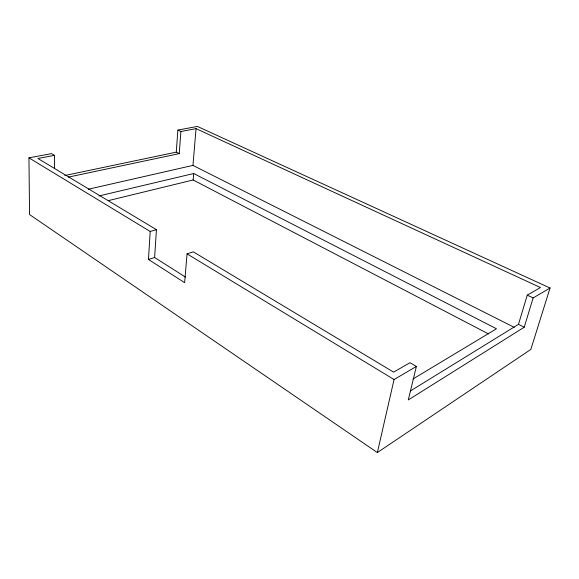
<?xml version="1.0" encoding="UTF-8"?>
<svg xmlns="http://www.w3.org/2000/svg" width="579" height="579" viewBox="0 0 579 579"><rect width="100%" height="100%" fill="white"/><g stroke="black" fill="none" stroke-linecap="round" stroke-linejoin="round"><path stroke-width="0.87" d="M54.426 168.598L54.484 155.353L51.553 153.645L28.95 157.857L29.558 214.548L377.349 452.568L530.842 349.412L550.05 288.016L197.396 126.432L177.883 130.072L176.255 152.147L179.222 153.623L180.901 131.498L177.883 130.072M550.05 288.016L533.143 297.939L524.234 327.215L408.296 399.93L416.381 366.442L409.983 362.715L393.619 372.138L193.35 251.851L187.068 253.863L184.621 282.646L148.463 259.45L150.185 231.47L28.95 157.857M185.526 277.124L154.622 257.51L156.446 229.682L37.896 158.48L54.484 155.353M514.268 327.367L192.952 165.399L196.042 128.639L180.901 131.498M488.546 333.938L193.154 179.968L193.704 173.519L98.915 195.963M377.349 452.568L394.06 379.542L416.381 366.442M410.511 390.905L518.487 324.341L527.245 295.152L540.468 287.531L196.042 128.639M412.993 378.992L496.471 328.763L193.704 173.519M148.463 259.45L154.622 257.51M150.185 231.47L156.446 229.682M108.338 200.631L193.154 179.968M88.276 189.239L192.952 165.399M68.452 177.094L179.222 153.623M64.768 175.517L176.255 152.147M527.245 295.152L533.143 297.939M518.487 324.341L524.234 327.215M187.068 253.863L394.06 379.542"/></g></svg>
